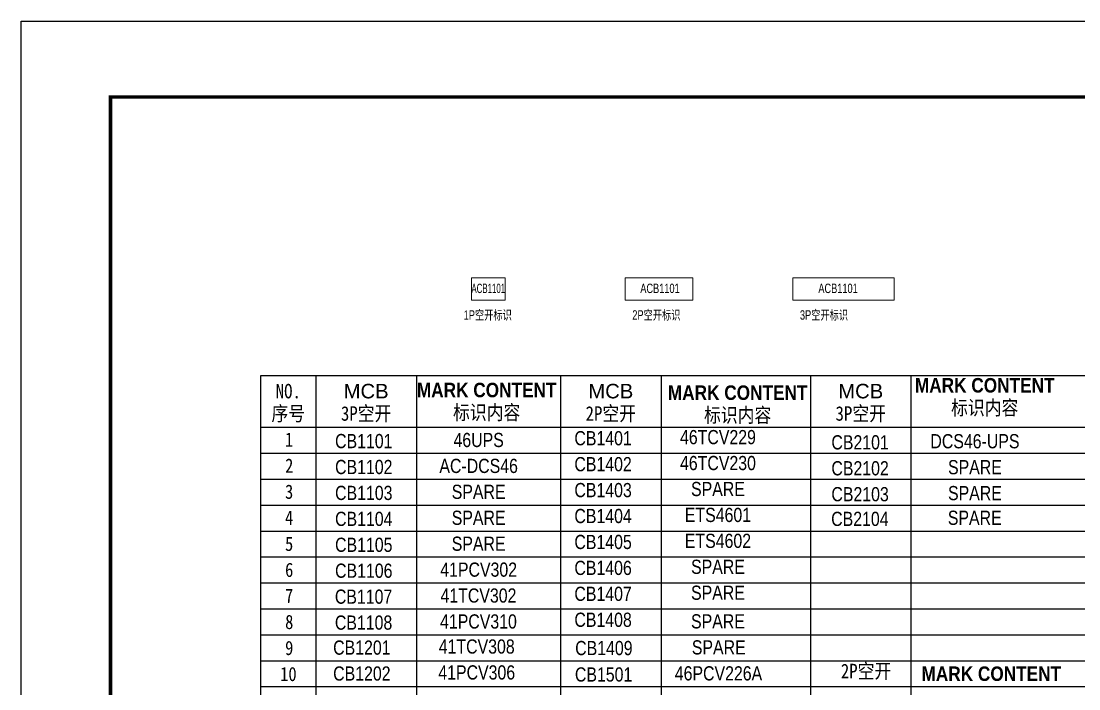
# Model space of a CAD drawing. Extents: x 81437 to 204847, y -54769 to -29444.
# Drawn here: x 120355 to 123166, y -39774 to -37999 of the extents above; entities that cross this region are included whole.
import ezdxf
from ezdxf.enums import TextEntityAlignment as Align

# ---------------------------------------------------------------- set-up
doc = ezdxf.new("R2010")
doc.units = 0
doc.header["$LTSCALE"] = 100
doc.header["$MEASUREMENT"] = 0
for name, color, linetype in [('t', 1, 'Continuous'), ('YLT_GridLine', 7, 'Continuous'), ('YLT_GridText', 7, 'Continuous')]:
    doc.layers.add(name, color=color, linetype=linetype)
doc.layers.add('细实线', color=7, linetype='Continuous', lineweight=20)
doc.styles.add('HZ', font='arial.ttf', dxfattribs={"width": 0.7})
doc.styles.get("Standard").update_dxf_attribs({"font": ''})
doc.styles.add('YLT_Grid', font='', dxfattribs={"width": 0.85})
doc.styles.add('微软雅黑', font='')
doc.styles.get('Standard').set_extended_font_data('SimSun')
doc.styles.get('YLT_Grid').set_extended_font_data('宋体')
doc.styles.get('微软雅黑').set_extended_font_data('Microsoft YaHei')

# ---------------------------------------------------------------- blocks, each defined once
blk = doc.blocks.new('空开标识')
at = {"layer": 'YLT_GridText', "style": 'YLT_Grid', "width": 0.85}
blk.add_attdef('A路1', text='', height=28, dxfattribs=at).set_placement((38.7, 3.5), align=Align.CENTER)
blk = doc.blocks.new('空开12')
at = {"layer": 'YLT_GridText', "style": 'YLT_Grid', "width": 0.8}
blk.add_attdef('KA1', text='', height=28, dxfattribs=at).set_placement((31.4, 0.8), align=Align.CENTER)
blk = doc.blocks.new('图框')
at = {"layer": 't', "color": 7, "const_width": 9.62}
blk.add_lwpolyline([(4109.5, -3210.4), (4109.5, -58.9), (-6.2, -58.9), (-6.2, -3210.4)], close=True, dxfattribs=at)
at = {"color": 7, "style": '微软雅黑', "flags": 8}
for tag, p, height in [('DWG.NAME:', (1375.5, -2969.2), 25), ('DWG.NO.:', (3122, -3089.3), 24), ('图纸编号', (3309.2, -3111.3), 24), ('FILENO.:', (3122.5, -3165), 24), ('文档号', (3311.6, -3183), 24)]:
    blk.add_attdef(tag, p, '', height=height, dxfattribs=at)
at = {"color": 7, "style": '微软雅黑', "width": 0.8, "flags": 8}
for tag, p, height in [('PROJECTNAME:', (3119.3, -2971.7), 24), ('PROJECT_NAME', (3324.7, -2969.2), 25)]:
    blk.add_attdef(tag, p, '', height=height, dxfattribs=at)
at = {"color": 7, "style": '微软雅黑', "flags": 8}
for tag, height, width, p in [('RENLIU', 24, 0.7, (692, -3009.2)), ('SHUFENWANG', 24, 0.7, (879.6, -3009.2)), ('FANGHOU', 24, 0.7, (1063.6, -3009.2)), ('DANDANLI', 24, 0.7, (1243.9, -3009.2)), ('#10STATIONONTROLCABINETCOVER', 30, 0.6, (1771.7, -3076)), ('HANGZHOUHOLLYSYSAUTOMATIONCO.,LTD.', 24, 0.7, (2763.9, -3104.6))]:
    blk.add_attdef(tag, text='', height=height, dxfattribs=dict(at, width=width)).set_placement(p, align=Align.MIDDLE)
for tag, p in [('图纸名称:', (1371.6, -3024.8)), ('项目名称', (3272.9, -3045.6))]:
    blk.add_attdef(tag, text='', height=25, dxfattribs=at).set_placement(p, align=Align.BOTTOM_LEFT)
at = {"color": 7, "flags": 8}
blk.add_attdef('A', text='', height=23, dxfattribs=at).set_placement((53.7, -3033.7), align=Align.MIDDLE)
at = {"color": 7, "style": '微软雅黑', "flags": 8}
for tag, height, p in [('设计时间', 23, (207.7, -3033.7)), ('刘仁', 23, (692, -3061.1)), ('王姝芬', 23, (879.6, -3061.1)), ('侯方', 23, (1063.6, -3061.1)), ('李丹丹', 23, (1243.9, -3061.1)), ('PAGEXOFX', 24, (3947.6, -3097.9)), ('REV.', 24, (53.2, -3121.9)), ('DATE', 24, (202.7, -3121.9)), ('DESCRIPTION', 24, (445.6, -3121.9)), ('PREPARED', 24, (692, -3121.9)), ('CHECKED', 24, (879.6, -3121.9)), ('SIGNED', 24, (1063.6, -3121.9)), ('APPROVED', 24, (1243.9, -3121.9)), ('图纸名称', 30, (1771.7, -3153.6)), ('第几页共几页', 24, (3947.6, -3172.9))]:
    blk.add_attdef(tag, text='', height=height, dxfattribs=at).set_placement(p, align=Align.MIDDLE)

msp = doc.modelspace()

# ---------------------------------------------------------------- linework, layer by layer
at = {"color": 1}
msp.add_lwpolyline([(120355.4, -37999.3), (125114.2, -37999.3), (125114.2, -41575.8), (120355.4, -41575.8)], close=True, dxfattribs=at)
at = {"layer": 'YLT_GridLine', "color": 7, "lineweight": 25}
for p, q in [((121138.6, -38941), (121138.6, -40733.3)), ((121405.7, -38941), (121405.7, -40733.3)), ((121788.9, -38941), (121788.9, -40733.3)), ((122056, -38941), (122056, -40733.4)), ((122453, -38941), (122453, -40457.7)), ((122453, -38941), (122453, -40733.4)), ((122720.1, -38941), (122720.2, -40733.4)), ((120992.1, -39078.9), (124089.7, -39079)), ((120992.1, -39147.8), (124089.7, -39148)), ((120992.1, -39216.8), (124089.7, -39216.9)), ((120992.1, -39285.7), (124089.7, -39285.8)), ((120992.1, -39354.6), (124089.7, -39354.8)), ((120992.1, -39423.6), (124089.7, -39423.7)), ((120992.1, -39492.5), (124089.7, -39492.6)), ((120992.1, -39561.4), (124089.7, -39561.6)), ((120992.1, -39630.4), (124089.7, -39630.5)), ((120992.1, -39699.3), (124089.7, -39699.4)), ((120992.1, -39768.2), (124089.7, -39768.4))]:
    msp.add_line(p, q, dxfattribs=at)
msp.add_lwpolyline([(120992.1, -38941), (124089.7, -38941.2), (124089.7, -40733.5), (120992.2, -40733.3)], close=True, dxfattribs=at)
at = {"layer": '细实线'}
for points in [[(121552, -38741.3), (121642, -38741.3), (121642, -38681.3), (121552, -38681.3)], [(121960.5, -38741.3), (122140.5, -38741.3), (122140.5, -38681.3), (121960.5, -38681.3)], [(122405.9, -38741.3), (122675.9, -38741.3), (122675.9, -38681.3), (122405.9, -38681.3)]]:
    msp.add_lwpolyline(points, close=True, dxfattribs=at)

# ---------------------------------------------------------------- block references
at = {"color": 1}
msp.add_blockref('图框', (120598.9, -38142), dxfattribs=at)
at = {"layer": '细实线'}
ref = msp.add_blockref('空开12', (121223.5, -39135.5), dxfattribs=dict(at, xscale=1.348704000001308, yscale=1.348703999999834, zscale=1.348704))
ref.add_attrib('KA1', 'CB1101', dxfattribs={"layer": 'YLT_GridText', "height": 37.76, "style": 'HZ', "width": 0.8}).set_placement((121265.9, -39134.4), align=Align.CENTER)
ref = msp.add_blockref('空开标识', (121519, -39136.1), dxfattribs=dict(at, xscale=1.348704000001308, yscale=1.348703999999834, zscale=1.348704))
ref.add_attrib('A路1', '46UPS', dxfattribs={"layer": 'YLT_GridText', "height": 37.76, "style": 'HZ', "width": 0.8}).set_placement((121571.2, -39131.5), align=Align.CENTER)
ref = msp.add_blockref('空开12', (121859.6, -39128), dxfattribs=dict(at, xscale=1.348704000001308, yscale=1.348703999999834, zscale=1.348704))
ref.add_attrib('KA1', 'CB1401', dxfattribs={"layer": 'YLT_GridText', "height": 37.76, "style": 'HZ', "width": 0.8}).set_placement((121901.9, -39126.8), align=Align.CENTER)
ref = msp.add_blockref('空开标识', (122155, -39128.6), dxfattribs=dict(at, xscale=1.348704000001308, yscale=1.348703999999834, zscale=1.348704))
ref.add_attrib('A路1', '46TCV229', dxfattribs={"layer": 'YLT_GridText', "height": 37.76, "style": 'HZ', "width": 0.8}).set_placement((122207.2, -39123.9), align=Align.CENTER)
ref = msp.add_blockref('空开标识', (122837.9, -39139.5), dxfattribs=dict(at, xscale=1.348704000001308, yscale=1.348703999999834, zscale=1.348704))
ref.add_attrib('A路1', 'DCS46-UPS', dxfattribs={"layer": 'YLT_GridText', "height": 37.76, "style": 'HZ', "width": 0.8}).set_placement((122890.1, -39134.8), align=Align.CENTER)
ref = msp.add_blockref('空开12', (122542.5, -39138.9), dxfattribs=dict(at, xscale=1.348704000001308, yscale=1.348703999999834, zscale=1.348704))
ref.add_attrib('KA1', 'CB2101', dxfattribs={"layer": 'YLT_GridText', "height": 37.76, "style": 'HZ', "width": 0.8}).set_placement((122584.9, -39137.7), align=Align.CENTER)
ref = msp.add_blockref('空开标识', (122155, -39197.5), dxfattribs=dict(at, xscale=1.348704000001308, yscale=1.348703999999834, zscale=1.348704))
ref.add_attrib('A路1', '46TCV230', dxfattribs={"layer": 'YLT_GridText', "height": 37.76, "style": 'HZ', "width": 0.8}).set_placement((122207.2, -39192.8), align=Align.CENTER)
ref = msp.add_blockref('空开12', (121223.5, -39204.4), dxfattribs=dict(at, xscale=1.348704000001308, yscale=1.348703999999834, zscale=1.348704))
ref.add_attrib('KA1', 'CB1102', dxfattribs={"layer": 'YLT_GridText', "height": 37.76, "style": 'HZ', "width": 0.8}).set_placement((121265.9, -39203.3), align=Align.CENTER)
ref = msp.add_blockref('空开标识', (121519, -39205.1), dxfattribs=dict(at, xscale=1.348704000001308, yscale=1.348703999999834, zscale=1.348704))
ref.add_attrib('A路1', 'AC-DCS46', dxfattribs={"layer": 'YLT_GridText', "height": 37.76, "style": 'HZ', "width": 0.8}).set_placement((121571.2, -39200.4), align=Align.CENTER)
ref = msp.add_blockref('空开12', (121859.6, -39196.9), dxfattribs=dict(at, xscale=1.348704000001308, yscale=1.348703999999834, zscale=1.348704))
ref.add_attrib('KA1', 'CB1402', dxfattribs={"layer": 'YLT_GridText', "height": 37.76, "style": 'HZ', "width": 0.8}).set_placement((121901.9, -39195.8), align=Align.CENTER)
ref = msp.add_blockref('空开12', (122542.5, -39207.8), dxfattribs=dict(at, xscale=1.348704000001308, yscale=1.348703999999834, zscale=1.348704))
ref.add_attrib('KA1', 'CB2102', dxfattribs={"layer": 'YLT_GridText', "height": 37.76, "style": 'HZ', "width": 0.8}).set_placement((122584.9, -39206.7), align=Align.CENTER)
ref = msp.add_blockref('空开标识', (122837.9, -39208.5), dxfattribs=dict(at, xscale=1.348704000001308, yscale=1.348703999999834, zscale=1.348704))
ref.add_attrib('A路1', 'SPARE', dxfattribs={"layer": 'YLT_GridText', "height": 37.76, "style": 'HZ', "width": 0.8}).set_placement((122890.1, -39203.8), align=Align.CENTER)
ref = msp.add_blockref('空开12', (121223.5, -39273.4), dxfattribs=dict(at, xscale=1.348704000001308, yscale=1.348703999999834, zscale=1.348704))
ref.add_attrib('KA1', 'CB1103', dxfattribs={"layer": 'YLT_GridText', "height": 37.76, "style": 'HZ', "width": 0.8}).set_placement((121265.9, -39272.2), align=Align.CENTER)
ref = msp.add_blockref('空开标识', (121519, -39274), dxfattribs=dict(at, xscale=1.348704000001308, yscale=1.348703999999834, zscale=1.348704))
ref.add_attrib('A路1', 'SPARE', dxfattribs={"layer": 'YLT_GridText', "height": 37.76, "style": 'HZ', "width": 0.8}).set_placement((121571.2, -39269.3), align=Align.CENTER)
ref = msp.add_blockref('空开12', (121859.6, -39265.8), dxfattribs=dict(at, xscale=1.348704000001308, yscale=1.348703999999834, zscale=1.348704))
ref.add_attrib('KA1', 'CB1403', dxfattribs={"layer": 'YLT_GridText', "height": 37.76, "style": 'HZ', "width": 0.8}).set_placement((121901.9, -39264.7), align=Align.CENTER)
ref = msp.add_blockref('空开标识', (122155, -39266.5), dxfattribs=dict(at, xscale=1.348704000001308, yscale=1.348703999999834, zscale=1.348704))
ref.add_attrib('A路1', 'SPARE', dxfattribs={"layer": 'YLT_GridText', "height": 37.76, "style": 'HZ', "width": 0.8}).set_placement((122207.2, -39261.8), align=Align.CENTER)
ref = msp.add_blockref('空开12', (122542.5, -39276.8), dxfattribs=dict(at, xscale=1.348704000001308, yscale=1.348703999999834, zscale=1.348704))
ref.add_attrib('KA1', 'CB2103', dxfattribs={"layer": 'YLT_GridText', "height": 37.76, "style": 'HZ', "width": 0.8}).set_placement((122584.9, -39275.6), align=Align.CENTER)
ref = msp.add_blockref('空开标识', (122837.9, -39277.4), dxfattribs=dict(at, xscale=1.348704000001308, yscale=1.348703999999834, zscale=1.348704))
ref.add_attrib('A路1', 'SPARE', dxfattribs={"layer": 'YLT_GridText', "height": 37.76, "style": 'HZ', "width": 0.8}).set_placement((122890.1, -39272.7), align=Align.CENTER)
ref = msp.add_blockref('空开12', (121859.6, -39334.8), dxfattribs=dict(at, xscale=1.348704000001308, yscale=1.348703999999834, zscale=1.348704))
ref.add_attrib('KA1', 'CB1404', dxfattribs={"layer": 'YLT_GridText', "height": 37.76, "style": 'HZ', "width": 0.8}).set_placement((121901.9, -39333.6), align=Align.CENTER)
ref = msp.add_blockref('空开标识', (122155, -39335.4), dxfattribs=dict(at, xscale=1.348704000001308, yscale=1.348703999999834, zscale=1.348704))
ref.add_attrib('A路1', 'ETS4601', dxfattribs={"layer": 'YLT_GridText', "height": 37.76, "style": 'HZ', "width": 0.8}).set_placement((122207.2, -39330.7), align=Align.CENTER)
ref = msp.add_blockref('空开12', (121223.5, -39342.3), dxfattribs=dict(at, xscale=1.348704000001308, yscale=1.348703999999834, zscale=1.348704))
ref.add_attrib('KA1', 'CB1104', dxfattribs={"layer": 'YLT_GridText', "height": 37.76, "style": 'HZ', "width": 0.8}).set_placement((121265.9, -39341.2), align=Align.CENTER)
ref = msp.add_blockref('空开标识', (121519, -39342.9), dxfattribs=dict(at, xscale=1.348704000001308, yscale=1.348703999999834, zscale=1.348704))
ref.add_attrib('A路1', 'SPARE', dxfattribs={"layer": 'YLT_GridText', "height": 37.76, "style": 'HZ', "width": 0.8}).set_placement((121571.2, -39338.3), align=Align.CENTER)
ref = msp.add_blockref('空开12', (122542, -39342.3), dxfattribs=dict(at, xscale=1.348704000001308, yscale=1.348703999999834, zscale=1.348704))
ref.add_attrib('KA1', 'CB2104', dxfattribs={"layer": 'YLT_GridText', "height": 37.76, "style": 'HZ', "width": 0.8}).set_placement((122584.3, -39341.2), align=Align.CENTER)
ref = msp.add_blockref('空开标识', (122837.4, -39343), dxfattribs=dict(at, xscale=1.348704000001308, yscale=1.348703999999834, zscale=1.348704))
ref.add_attrib('A路1', 'SPARE', dxfattribs={"layer": 'YLT_GridText', "height": 37.76, "style": 'HZ', "width": 0.8}).set_placement((122889.6, -39338.3), align=Align.CENTER)
ref = msp.add_blockref('空开12', (121223.5, -39411.2), dxfattribs=dict(at, xscale=1.348704000001308, yscale=1.348703999999834, zscale=1.348704))
ref.add_attrib('KA1', 'CB1105', dxfattribs={"layer": 'YLT_GridText', "height": 37.76, "style": 'HZ', "width": 0.8}).set_placement((121265.9, -39410.1), align=Align.CENTER)
ref = msp.add_blockref('空开标识', (121519, -39411.9), dxfattribs=dict(at, xscale=1.348704000001308, yscale=1.348703999999834, zscale=1.348704))
ref.add_attrib('A路1', 'SPARE', dxfattribs={"layer": 'YLT_GridText', "height": 37.76, "style": 'HZ', "width": 0.8}).set_placement((121571.2, -39407.2), align=Align.CENTER)
ref = msp.add_blockref('空开12', (121859.6, -39403.7), dxfattribs=dict(at, xscale=1.348704000001308, yscale=1.348703999999834, zscale=1.348704))
ref.add_attrib('KA1', 'CB1405', dxfattribs={"layer": 'YLT_GridText', "height": 37.76, "style": 'HZ', "width": 0.8}).set_placement((121901.9, -39402.6), align=Align.CENTER)
ref = msp.add_blockref('空开标识', (122155, -39404.3), dxfattribs=dict(at, xscale=1.348704000001308, yscale=1.348703999999834, zscale=1.348704))
ref.add_attrib('A路1', 'ETS4602', dxfattribs={"layer": 'YLT_GridText', "height": 37.76, "style": 'HZ', "width": 0.8}).set_placement((122207.2, -39399.6), align=Align.CENTER)
ref = msp.add_blockref('空开12', (121859.6, -39472.6), dxfattribs=dict(at, xscale=1.348704000001308, yscale=1.348703999999834, zscale=1.348704))
ref.add_attrib('KA1', 'CB1406', dxfattribs={"layer": 'YLT_GridText', "height": 37.76, "style": 'HZ', "width": 0.8}).set_placement((121901.9, -39471.5), align=Align.CENTER)
ref = msp.add_blockref('空开标识', (122155, -39473.3), dxfattribs=dict(at, xscale=1.348704000001308, yscale=1.348703999999834, zscale=1.348704))
ref.add_attrib('A路1', 'SPARE', dxfattribs={"layer": 'YLT_GridText', "height": 37.76, "style": 'HZ', "width": 0.8}).set_placement((122207.2, -39468.6), align=Align.CENTER)
ref = msp.add_blockref('空开12', (121223.5, -39480.2), dxfattribs=dict(at, xscale=1.348704000001308, yscale=1.348703999999834, zscale=1.348704))
ref.add_attrib('KA1', 'CB1106', dxfattribs={"layer": 'YLT_GridText', "height": 37.76, "style": 'HZ', "width": 0.8}).set_placement((121265.9, -39479), align=Align.CENTER)
ref = msp.add_blockref('空开标识', (121519, -39480.8), dxfattribs=dict(at, xscale=1.348704000001308, yscale=1.348703999999834, zscale=1.348704))
ref.add_attrib('A路1', '41PCV302', dxfattribs={"layer": 'YLT_GridText', "height": 37.76, "style": 'HZ', "width": 0.8}).set_placement((121571.2, -39476.1), align=Align.CENTER)
ref = msp.add_blockref('空开12', (121223.1, -39549.1), dxfattribs=dict(at, xscale=1.348704000001308, yscale=1.348703999999834, zscale=1.348704))
ref.add_attrib('KA1', 'CB1107', dxfattribs={"layer": 'YLT_GridText', "height": 37.76, "style": 'HZ', "width": 0.8}).set_placement((121265.4, -39547.9), align=Align.CENTER)
ref = msp.add_blockref('空开标识', (121518.5, -39549.7), dxfattribs=dict(at, xscale=1.348704000001308, yscale=1.348703999999834, zscale=1.348704))
ref.add_attrib('A路1', '41TCV302', dxfattribs={"layer": 'YLT_GridText', "height": 37.76, "style": 'HZ', "width": 0.8}).set_placement((121570.7, -39545), align=Align.CENTER)
ref = msp.add_blockref('空开12', (121859.6, -39541.6), dxfattribs=dict(at, xscale=1.348704000001308, yscale=1.348703999999834, zscale=1.348704))
ref.add_attrib('KA1', 'CB1407', dxfattribs={"layer": 'YLT_GridText', "height": 37.76, "style": 'HZ', "width": 0.8}).set_placement((121901.9, -39540.4), align=Align.CENTER)
ref = msp.add_blockref('空开标识', (122155, -39542.2), dxfattribs=dict(at, xscale=1.348704000001308, yscale=1.348703999999834, zscale=1.348704))
ref.add_attrib('A路1', 'SPARE', dxfattribs={"layer": 'YLT_GridText', "height": 37.76, "style": 'HZ', "width": 0.8}).set_placement((122207.2, -39537.5), align=Align.CENTER)
ref = msp.add_blockref('空开标识', (121518.5, -39618.6), dxfattribs=dict(at, xscale=1.348704000001308, yscale=1.348703999999834, zscale=1.348704))
ref.add_attrib('A路1', '41PCV310', dxfattribs={"layer": 'YLT_GridText', "height": 37.76, "style": 'HZ', "width": 0.8}).set_placement((121570.7, -39613.9), align=Align.CENTER)
ref = msp.add_blockref('空开12', (121859.6, -39610.5), dxfattribs=dict(at, xscale=1.348704000001308, yscale=1.348703999999834, zscale=1.348704))
ref.add_attrib('KA1', 'CB1408', dxfattribs={"layer": 'YLT_GridText', "height": 37.76, "style": 'HZ', "width": 0.8}).set_placement((121901.9, -39609.4), align=Align.CENTER)
ref = msp.add_blockref('空开标识', (122155, -39618.3), dxfattribs=dict(at, xscale=1.348704000001308, yscale=1.348703999999834, zscale=1.348704))
ref.add_attrib('A路1', 'SPARE', dxfattribs={"layer": 'YLT_GridText', "height": 37.76, "style": 'HZ', "width": 0.8}).set_placement((122207.2, -39613.6), align=Align.CENTER)
ref = msp.add_blockref('空开12', (121223.1, -39618), dxfattribs=dict(at, xscale=1.348704000001308, yscale=1.348703999999834, zscale=1.348704))
ref.add_attrib('KA1', 'CB1108', dxfattribs={"layer": 'YLT_GridText', "height": 37.76, "style": 'HZ', "width": 0.8}).set_placement((121265.4, -39616.9), align=Align.CENTER)
ref = msp.add_blockref('空开12', (121218.4, -39684.5), dxfattribs=dict(at, xscale=1.348704000001308, yscale=1.348703999999834, zscale=1.348704))
ref.add_attrib('KA1', 'CB1201', dxfattribs={"layer": 'YLT_GridText', "height": 37.76, "style": 'HZ', "width": 0.8}).set_placement((121260.8, -39683.4), align=Align.CENTER)
ref = msp.add_blockref('空开标识', (121513.8, -39685.1), dxfattribs=dict(at, xscale=1.348704000001308, yscale=1.348703999999834, zscale=1.348704))
ref.add_attrib('A路1', '41TCV308', dxfattribs={"layer": 'YLT_GridText', "height": 37.76, "style": 'HZ', "width": 0.8}).set_placement((121566.1, -39680.5), align=Align.CENTER)
ref = msp.add_blockref('空开12', (121861.7, -39685.7), dxfattribs=dict(at, xscale=1.348704000001308, yscale=1.348703999999834, zscale=1.348704))
ref.add_attrib('KA1', 'CB1409', dxfattribs={"layer": 'YLT_GridText', "height": 37.76, "style": 'HZ', "width": 0.8}).set_placement((121904, -39684.6), align=Align.CENTER)
ref = msp.add_blockref('空开标识', (122157.1, -39687.5), dxfattribs=dict(at, xscale=1.348704000001308, yscale=1.348703999999834, zscale=1.348704))
ref.add_attrib('A路1', 'SPARE', dxfattribs={"layer": 'YLT_GridText', "height": 37.76, "style": 'HZ', "width": 0.8}).set_placement((122209.3, -39682.8), align=Align.CENTER)
ref = msp.add_blockref('空开12', (121218.4, -39753.4), dxfattribs=dict(at, xscale=1.348704000001308, yscale=1.348703999999834, zscale=1.348704))
ref.add_attrib('KA1', 'CB1202', dxfattribs={"layer": 'YLT_GridText', "height": 37.76, "style": 'HZ', "width": 0.8}).set_placement((121260.8, -39752.3), align=Align.CENTER)
ref = msp.add_blockref('空开标识', (121513.8, -39754.1), dxfattribs=dict(at, xscale=1.348704000001308, yscale=1.348703999999834, zscale=1.348704))
ref.add_attrib('A路1', '41PCV306', dxfattribs={"layer": 'YLT_GridText', "height": 37.76, "style": 'HZ', "width": 0.8}).set_placement((121566.1, -39749.4), align=Align.CENTER)
ref = msp.add_blockref('空开12', (121861, -39755.9), dxfattribs=dict(at, xscale=1.348704000001308, yscale=1.348703999999834, zscale=1.348704))
ref.add_attrib('KA1', 'CB1501', dxfattribs={"layer": 'YLT_GridText', "height": 37.76, "style": 'HZ', "width": 0.8}).set_placement((121903.3, -39754.8), align=Align.CENTER)
ref = msp.add_blockref('空开标识', (122156.4, -39756.5), dxfattribs=dict(at, xscale=1.348704000001308, yscale=1.348703999999834, zscale=1.348704))
ref.add_attrib('A路1', '46PCV226A', dxfattribs={"layer": 'YLT_GridText', "height": 37.76, "style": 'HZ', "width": 0.8}).set_placement((122208.6, -39751.8), align=Align.CENTER)

# ---------------------------------------------------------------- texts
at = {"layer": 'YLT_GridText', "style": 'YLT_Grid', "width": 0.85}
for s, height, p in [('1', 37.8, (121056.4, -39130.5)), ('2', 37.8, (121056.9, -39199.8)), ('3', 37.8, (121056.7, -39269)), ('4', 37.8, (121056.6, -39338.2)), ('5', 37.8, (121056.7, -39407.5)), ('6', 37.8, (121056.8, -39476.7)), ('7', 37.8, (121056.6, -39545.9)), ('8', 37.8, (121057, -39615.2)), ('9', 37.8, (121056.9, -39684.4)), ('10', 37.76, (121043.8, -39753.6))]:
    msp.add_text(s, height=height, dxfattribs=at).set_placement(p)
at = {"layer": 'YLT_GridText', "attachment_point": 5, "style": 'YLT_Grid'}
for s, insert, char_height, width in [('{\\fArial|b1|i0|c0|p2;MARK\\fArial|b1|i0|c134|p2; \\fArial|b1|i0|c0|p2;CONTENT}', (122916.1, -38967.5), 38.534, 761.144), ('NO.', (121065.4, -38983), 38.53, 117.762), ('{\\fArial|b0|i0|c0|p2;\\W1;MCB}', (121272.2, -38983), 38.534, 480.901), ('{\\fArial|b1|i0|c0|p2;MARK\\fArial|b1|i0|c134|p2; \\fArial|b1|i0|c0|p2;CONTENT}', (121592.5, -38980.1), 38.534, 761.144), ('{\\fArial|b0|i0|c0|p2;\\W1;MCB}', (121922.4, -38983), 38.534, 480.901), ('{\\fArial|b1|i0|c0|p2;MARK\\fArial|b1|i0|c134|p2; \\fArial|b1|i0|c0|p2;CONTENT}', (122259.5, -38987.1), 38.534, 761.144), ('\\pt154.1376;{\\fArial|b0|i0|c134|p34;\\W1;MCB}', (122586.6, -38983), 38.534, 480.901), ('标识内容', (121592.5, -39041.5), 38.53, 761.144), ('标识内容', (122916.1, -39029), 38.53, 761.144), ('序号', (121065.4, -39044.4), 38.53, 117.762), ('3P空开', (121272.2, -39044.4), 38.53, 238.396), ('2P空开', (121922.4, -39044.4), 38.53, 238.396), ('标识内容', (122259.5, -39048.6), 38.53, 761.144), ('3P空开', (122586.6, -39044.4), 38.53, 238.396), ('2P空开', (122600.8, -39729), 38.53, 238.396), ('{\\fArial|b1|i0|c0|p2;MARK\\fArial|b1|i0|c134|p2; \\fArial|b1|i0|c0|p2;CONTENT}', (122933.6, -39734.2), 38.534, 761.144)]:
    msp.add_mtext(s, dxfattribs=dict(at, insert=insert, char_height=char_height, width=width))
at = {"layer": '细实线', "insert": (121552, -38697.1), "char_height": 25, "width": 228.809, "attachment_point": 1, "line_spacing_factor": 0.6, "style": 'HZ'}
msp.add_mtext('{\\W0.6;ACB1101\\P}', dxfattribs=at)
at = {"layer": '细实线', "char_height": 25, "attachment_point": 1, "style": 'HZ'}
for s, insert, width in [('ACB1101\\P', (122000.8, -38697.1), 228.809), ('ACB1101\\P', (122474, -38697.1), 318.809), ('1P{\\fSimSun|b0|i0|c134|p2;空开标识\\P}', (121531.5, -38767.8), 160.945), ('2P{\\fSimSun|b0|i0|c134|p2;空开标识\\P}', (121979.6, -38767.8), 228.809), ('3P{\\fSimSun|b0|i0|c134|p2;空开标识\\P}', (122425.1, -38767.8), 318.809)]:
    msp.add_mtext(s, dxfattribs=dict(at, insert=insert, width=width))

doc.saveas('drawing.dxf')
